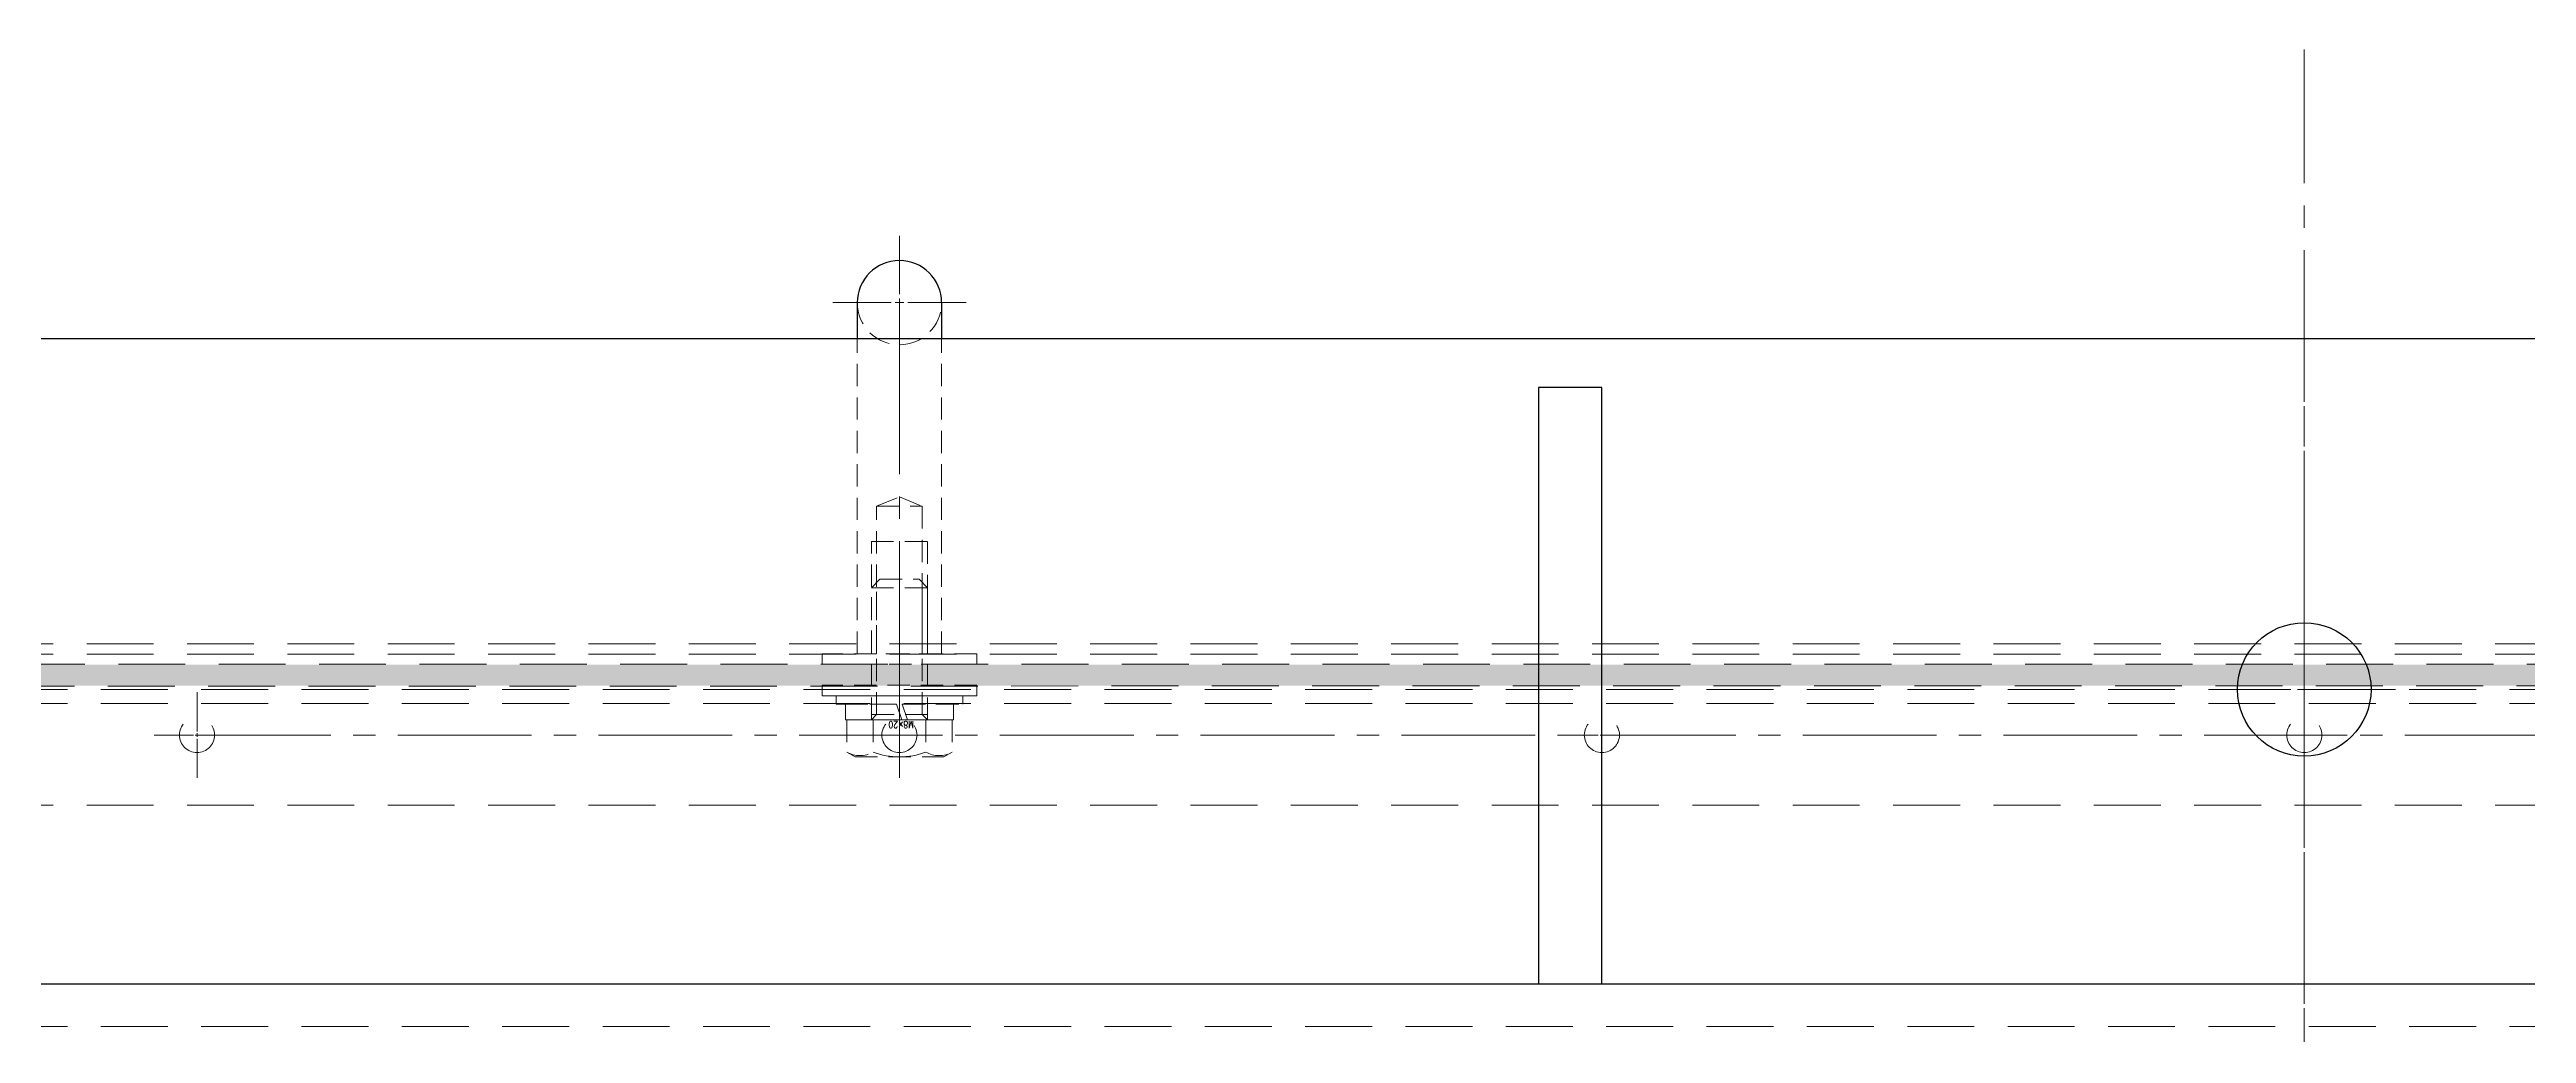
# Model space of a CAD drawing. Header units: millimetres. Extents: x 0 to 51411, y 0 to 16902.
# Drawn here: x 4108.5 to 4461.1, y 15801.9 to 15942 of the extents above; entities that cross this region are included whole.
import ezdxf

# ---------------------------------------------------------------- set-up
doc = ezdxf.new("R2010")
doc.units = ezdxf.units.MM
doc.linetypes.add('CENTER2', pattern=[28.575, 19.05, -3.175, 3.175, -3.175])
doc.linetypes.add('HIDDEN2', pattern=[4.7625, 3.175, -1.5875])
for name, color, linetype, lineweight in [('01_外形線', 7, 'Continuous', 25), ('03_かくれ線', 6, 'HIDDEN2', 13), ('04_中心線', 1, 'CENTER2', 9)]:
    doc.layers.add(name, color=color, linetype=linetype, lineweight=lineweight)
doc.styles.add('寸法用', font='simplex.shx', dxfattribs={"width": 0.8, "bigfont": '@extfont2.shx'})

# ---------------------------------------------------------------- blocks, each defined once
blk = doc.blocks.new('*U1429')
at = {"layer": '04_中心線', "color": 0, "linetype": 'CENTER2', "transparency": 16777216}
for p, q in [((0, 1.9), (0, 13)), ((-13, 0), (-1.9, 0)), ((1.9, 0), (13, 0)), ((0, -13), (0, -1.9))]:
    blk.add_line(p, q, dxfattribs=at)
at = {"layer": '04_中心線', "color": 0, "linetype": 'Continuous', "transparency": 16777216}
for p, q in [((-0.95, 0), (0.95, 0)), ((0, -0.95), (0, 0.95))]:
    blk.add_line(p, q, dxfattribs=at)
blk = doc.blocks.new('*U1520')
at = {"layer": '04_中心線', "color": 0, "linetype": 'CENTER2', "transparency": 16777216}
for p, q in [((0, 0.52), (0, 6.11)), ((-6.11, 0), (-0.52, 0)), ((0.52, 0), (6.11, 0)), ((0, -6.11), (0, -0.52))]:
    blk.add_line(p, q, dxfattribs=at)
at = {"layer": '04_中心線', "color": 0, "linetype": 'Continuous', "transparency": 16777216}
for p, q in [((-0.26, 0), (0.26, 0)), ((0, -0.26), (0, 0.26))]:
    blk.add_line(p, q, dxfattribs=at)
blk = doc.blocks.new('*U1552')
at = {"layer": '04_中心線', "color": 0, "linetype": 'CENTER2', "transparency": 16777216}
for p, q in [((0, 0.52), (0, 6.11)), ((-6.11, 0), (-0.52, 0)), ((0.52, 0), (6.11, 0)), ((0, -6.11), (0, -0.52))]:
    blk.add_line(p, q, dxfattribs=at)
at = {"layer": '04_中心線', "color": 0, "linetype": 'Continuous', "transparency": 16777216}
for p, q in [((-0.26, 0), (0.26, 0)), ((0, -0.26), (0, 0.26))]:
    blk.add_line(p, q, dxfattribs=at)
blk = doc.blocks.new('*U1553')
at = {"layer": '04_中心線', "color": 0, "linetype": 'CENTER2', "transparency": 16777216}
for p, q in [((0, 0.52), (0, 6.11)), ((-6.11, 0), (-0.52, 0)), ((0.52, 0), (6.11, 0)), ((0, -6.11), (0, -0.52))]:
    blk.add_line(p, q, dxfattribs=at)
at = {"layer": '04_中心線', "color": 0, "linetype": 'Continuous', "transparency": 16777216}
for p, q in [((-0.26, 0), (0.26, 0)), ((0, -0.26), (0, 0.26))]:
    blk.add_line(p, q, dxfattribs=at)
blk = doc.blocks.new('*U1556')
at = {"layer": '04_中心線', "color": 0, "linetype": 'CENTER2', "transparency": 16777216}
for p, q in [((0, 0.52), (0, 6.11)), ((-6.11, 0), (-0.52, 0)), ((0.52, 0), (6.11, 0)), ((0, -6.11), (0, -0.52))]:
    blk.add_line(p, q, dxfattribs=at)
at = {"layer": '04_中心線', "color": 0, "linetype": 'Continuous', "transparency": 16777216}
for p, q in [((-0.26, 0), (0.26, 0)), ((0, -0.26), (0, 0.26))]:
    blk.add_line(p, q, dxfattribs=at)
blk = doc.blocks.new('*U1565')
at = {"layer": '04_中心線', "color": 0, "linetype": 'CENTER2', "transparency": 16777216}
for p, q in [((0, 1.2), (0, 9.5)), ((-9.5, 0), (-1.2, 0)), ((1.2, 0), (9.5, 0)), ((0, -9.5), (0, -1.2))]:
    blk.add_line(p, q, dxfattribs=at)
at = {"layer": '04_中心線', "color": 0, "linetype": 'Continuous', "transparency": 16777216}
for p, q in [((-0.6, 0), (0.6, 0)), ((0, -0.6), (0, 0.6))]:
    blk.add_line(p, q, dxfattribs=at)

msp = doc.modelspace()

# ---------------------------------------------------------------- hatches: boundary and pattern name
at = {"layer": '03_かくれ線', "transparency": 33554495}
h = msp.add_hatch(color=256, dxfattribs=at)
h.dxf.hatch_style = 1
h.paths.add_polyline_path([(5426.467, 15854.494), (5426.467, 15851.494), (3432.467, 15851.389), (3432.467, 15854.389)])

# ---------------------------------------------------------------- linework, layer by layer
at = {"layer": '01_外形線'}
for p, q in [((4223.467, 15905.994), (4223.467, 15900.91)), ((4235.467, 15905.994), (4235.467, 15900.91))]:
    msp.add_line(p, q, dxfattribs=at)
at = {"layer": '01_外形線', "transparency": 33554534}
for p, q in [((3429.467, 15900.91), (5429.467, 15900.91)), ((4329.467, 15893.91), (4320.467, 15893.91)), ((4320.467, 15893.91), (4320.467, 15808.91)), ((4329.467, 15808.91), (4329.467, 15893.91)), ((5429.467, 15808.91), (3429.467, 15808.91))]:
    msp.add_line(p, q, dxfattribs=at)
msp.add_circle((4429.467, 15850.91), 9.5, dxfattribs=at)
at = {"layer": '01_外形線'}
msp.add_arc((4229.467, 15905.994), 6, 0, 180, dxfattribs=at)
at = {"layer": '03_かくれ線'}
for p, q in [((4223.467, 15855.994), (4223.467, 15900.91)), ((4235.467, 15855.994), (4235.467, 15900.91)), ((4235.467, 15855.994), (4223.467, 15855.994))]:
    msp.add_line(p, q, dxfattribs=at)
at = {"layer": '03_かくれ線', "ltscale": 3}
for p, q in [((4099.467, 15857.41), (4759.467, 15857.41)), ((4099.467, 15855.91), (4759.467, 15855.91)), ((5425.467, 15850.91), (3433.467, 15850.91)), ((5425.467, 15848.91), (3433.467, 15848.91)), ((4099.467, 15834.41), (4759.467, 15834.41)), ((5425.467, 15802.91), (3433.467, 15802.91))]:
    msp.add_line(p, q, dxfattribs=at)
at = {"layer": '03_かくれ線'}
for points in [[(4226.217, 15876.994), (4229.467, 15878.34), (4232.717, 15876.994)], [(4226.217, 15855.994), (4226.217, 15876.994), (4232.717, 15876.994), (4232.717, 15855.994)], [(4225.467, 15855.994), (4225.467, 15871.994), (4233.467, 15871.994), (4233.467, 15855.994)], [(4225.467, 15865.394), (4226.667, 15866.594)], [(4225.467, 15865.394), (4233.467, 15865.394)], [(4225.467, 15846.594), (4225.467, 15865.394)], [(4226.217, 15847.344), (4226.217, 15866.144)], [(4226.667, 15866.594), (4232.267, 15866.594)], [(4233.467, 15865.394), (4232.267, 15866.594)], [(4232.717, 15847.344), (4232.717, 15866.144)], [(4233.467, 15846.594), (4233.467, 15865.394)], [(4221.767, 15848.794), (4229.067, 15848.794)], [(4221.767, 15848.794), (4221.767, 15846.594)], [(4233.467, 15847.344), (4225.467, 15847.344)], [(4226.217, 15847.344), (4225.467, 15846.594)], [(4229.067, 15848.794), (4229.795, 15846.594)], [(4229.867, 15848.794), (4237.167, 15848.794)], [(4229.867, 15848.794), (4230.595, 15846.594)], [(4232.717, 15847.344), (4233.467, 15846.594)], [(4237.167, 15846.594), (4237.167, 15848.794)], [(4221.767, 15846.594), (4229.795, 15846.594)], [(4236.972, 15846.594), (4221.961, 15846.594)], [(4221.961, 15846.594), (4221.961, 15841.99)], [(4221.961, 15846.594), (4236.972, 15846.594)], [(4225.714, 15846.594), (4225.714, 15841.99)], [(4230.595, 15846.594), (4237.167, 15846.594)], [(4233.22, 15846.594), (4233.22, 15841.99)], [(4236.972, 15846.594), (4236.972, 15841.99)], [(4221.961, 15841.99), (4223.167, 15841.294)], [(4223.167, 15841.294), (4235.767, 15841.294)], [(4236.972, 15841.99), (4235.767, 15841.294)]]:
    msp.add_lwpolyline(points, dxfattribs=at)
at = {"layer": '03_かくれ線', "ltscale": 3}
msp.add_lwpolyline([(3432.467, 15851.494), (3432.467, 15854.494), (5426.467, 15854.494), (5426.467, 15851.494), (3432.467, 15851.33)], dxfattribs=at)
at = {"layer": '03_かくれ線'}
for points in [[(4218.467, 15854.494), (4240.467, 15854.494), (4240.467, 15855.994), (4218.467, 15855.994)], [(4218.467, 15849.994), (4240.467, 15849.994), (4240.467, 15851.494), (4218.467, 15851.494)], [(4238.467, 15849.994), (4220.467, 15849.994), (4220.467, 15848.794), (4238.467, 15848.794)]]:
    msp.add_lwpolyline(points, close=True, dxfattribs=at)
for points in [[(4221.961, 15841.99, 0.2679491), (4225.714, 15841.99)], [(4225.714, 15841.99, 0.1854692), (4233.22, 15841.99)], [(4233.22, 15841.99, 0.2679491), (4236.972, 15841.99)]]:
    msp.add_lwpolyline(points, format="xyb", dxfattribs=at)
at = {"layer": '03_かくれ線', "ltscale": 3}
for centre in [(4129.467, 15844.41), (4229.467, 15844.41), (4329.467, 15844.41), (4429.467, 15844.41)]:
    msp.add_circle(centre, 2.5, dxfattribs=at)
at = {"layer": '03_かくれ線'}
msp.add_arc((4229.467, 15905.994), 6, 180, 0, dxfattribs=at)
at = {"layer": '04_中心線'}
for p, q in [((4429.467, 15942.044), (4429.467, 13163.752)), ((4429.467, 15910.91), (4429.467, 15452.91)), ((4229.467, 15852.994), (4229.467, 15905.994)), ((4429.467, 15829.41), (4429.467, 15862.41)), ((4129.467, 15844.41), (4729.467, 15844.41))]:
    msp.add_line(p, q, dxfattribs=at)
msp.add_lwpolyline([(4229.467, 15841.294), (4229.467, 15866.594)], dxfattribs=at)

# ---------------------------------------------------------------- block references
at = {"layer": '04_中心線', "linetype": 'CENTER2', "rotation": 89.99999999999999}
msp.add_blockref('*U1565', (4229.467, 15905.994), dxfattribs=at)
at = {"layer": '04_中心線', "linetype": 'CENTER2', "transparency": 33554534, "rotation": 270}
msp.add_blockref('*U1429', (4429.467, 15850.91), dxfattribs=at)
at = {"layer": '04_中心線', "linetype": 'CENTER2'}
for name, p in [('*U1520', (4129.467, 15844.41)), ('*U1552', (4229.467, 15844.41)), ('*U1553', (4329.467, 15844.41)), ('*U1556', (4429.467, 15844.41))]:
    msp.add_blockref(name, p, dxfattribs=at)

# ---------------------------------------------------------------- texts
at = {"layer": '03_かくれ線', "style": '寸法用', "width": 0.8}
msp.add_text('M8×20', height=1, rotation=180, dxfattribs=at).set_placement((4231.53, 15846.394))

doc.saveas('drawing.dxf')
